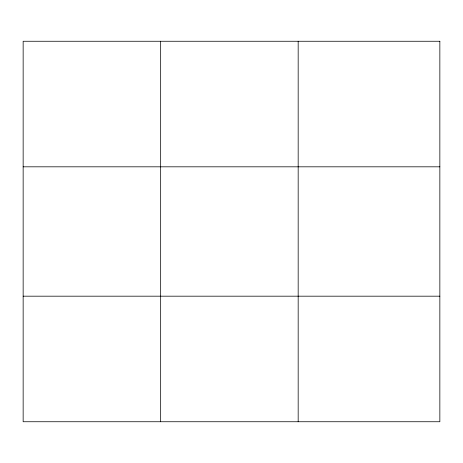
<?xml version="1.0" encoding="UTF-8"?>
<svg xmlns="http://www.w3.org/2000/svg" width="463" height="463" viewBox="0 0 463 463"><rect width="100%" height="100%" fill="white"/><g stroke="black" fill="none" stroke-linecap="round" stroke-linejoin="round"><path stroke-width="0.69" d="M160.661 41.259L160.661 421.741M298.172 41.259L298.172 421.741M23.15 166.819L439.85 166.819M23.15 296.181L439.85 296.181M439.85 41.259L439.85 421.741L23.15 421.741L23.15 41.259L439.85 41.259"/></g></svg>
